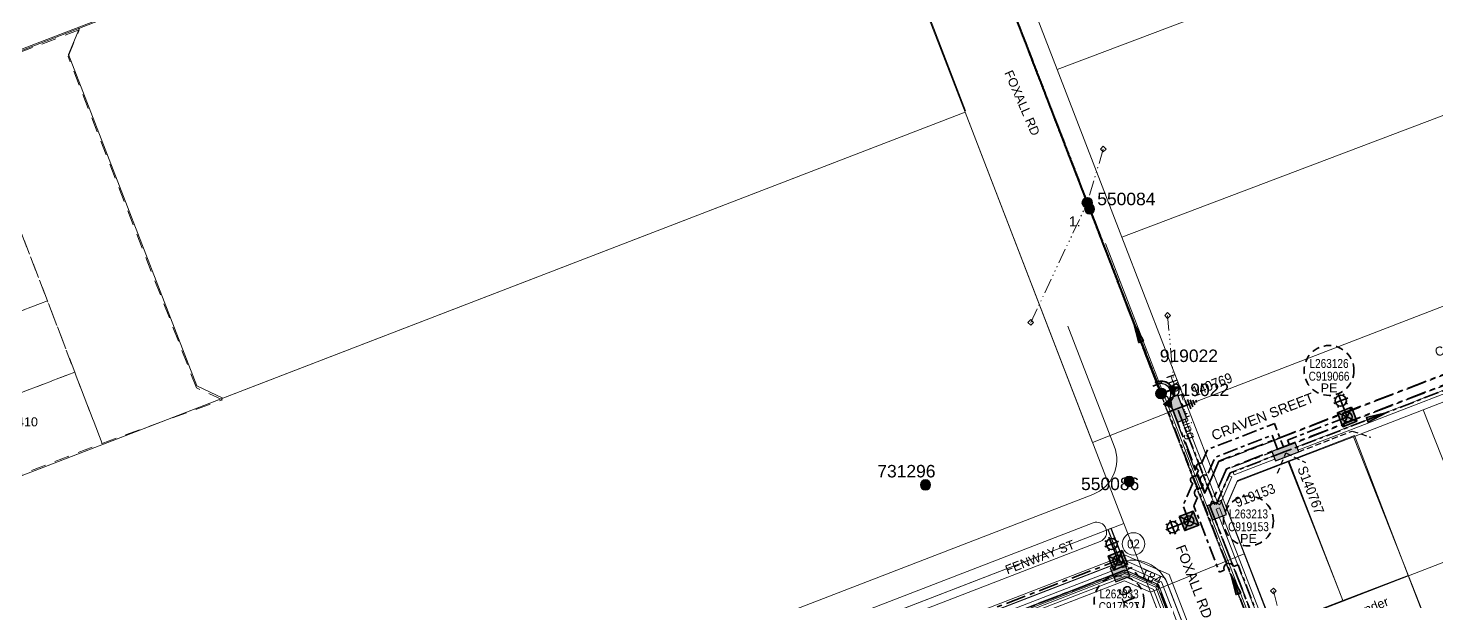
# Model space of a CAD drawing. Header units: metres. Extents: x 0 to 311505, y 0 to 6270811.
# Drawn here: x 310723.3 to 311005.5, y 6270400 to 6270514.9 of the extents above; entities that cross this region are included whole.
import ezdxf
from ezdxf import colors
from ezdxf.entities.mleader import LeaderData, LeaderLine
from ezdxf.enums import TextEntityAlignment as Align
from ezdxf.math import Vec2, Vec3

# ---------------------------------------------------------------- set-up
doc = ezdxf.new("R2010")
doc.units = ezdxf.units.M
for name, pattern in [('Cable Exist OH', [1, 1, 0]), ('Cable Exist UG', [7, 4, -1, 1, -1]), ('Dash', [5, 3, -2]), ('IE Trench LV', [6, 4, -2]), ('PHANTOMX2', [6.6, 3, -0.75, 0.2, -0.75, 0.2, -0.75, 0.2, -0.75])]:
    doc.linetypes.add(name, pattern=pattern)
doc.layers.get('0').update_dxf_attribs({"color": 6})
for name, color, linetype, lineweight in [('_User Miscellaneous1', 30, 'Continuous', 13), ('_User_HV_Exist', 1, 'Continuous', 35), ('_User_LV_Exist', 5, 'Continuous', 35), ('Cadastre Developer_SP_EXT', 98, 'Continuous', 15), ('Cadastre Developer_SP_NEW', 92, 'Continuous', 15), ('Cadastre Land Parcels_SP_EXT', 118, 'Continuous', 15), ('Cadastre Roads_SP_EXT', 218, 'Continuous', 15), ('Cadastre Water_SP_EXT', 158, 'Continuous', 15), ('Mains_HV_EXT', 13, 'Continuous', 25), ('Mains_LV_EXT', 163, 'Continuous', 25), ('Mains_LV_SL_EXT', 135, 'Continuous', 25), ('Mains_SL_EXT', 131, 'Continuous', 25), ('Services_SP_EXT', 42, 'PHANTOMX2', 20)]:
    doc.layers.add(name, color=color, linetype=linetype, lineweight=lineweight)
doc.layers.add('_User Miscellaneous10', color=252, linetype='Continuous', lineweight=13, plot=False, transparency=0.9)
doc.layers.add('Cadastre Roads_SP_NEW', color=214, linetype='Continuous', lineweight=15, transparency=0.65)
for name, color, linetype in [('Equip_SP_SL_EXT', 7, 'Continuous'), ('Notes', 7, 'Continuous'), ('OH_Details_SP_MISC', 7, 'Continuous'), ('Services_SP_NEW_UG', 2, 'IE Trench LV'), ('SupportsOH_SP_TR_HV_LV_SL_EXT', 7, 'Continuous'), ('SupportsOH_SP_TR_HV_LV_SL_MOD', 3, 'Continuous'), ('SupportsUG_SP_LV_EXT', 7, 'Continuous'), ('SupportsUG_SP_LV_SL_EXT', 7, 'Continuous'), ('SupportsUG_SP_LV_SL_NEW', 2, 'Continuous'), ('UG_Details_SP_MISC', 7, 'Continuous')]:
    doc.layers.add(name, color=color, linetype=linetype)
doc.styles.add('COLUMN_LABEL', font='arial.ttf', dxfattribs={"height": 2})
doc.styles.add('POLE_LABEL', font='arial.ttf', dxfattribs={"height": 2})
doc.styles.get("Standard").update_dxf_attribs({"font": 'arial.ttf'})
doc.linetypes.add('Cable E UG', pattern='A,5,-0.1,["E",Standard,S=1.5,R=0,X=0,Y=-0.75],-1.45', length=6.55)
doc.linetypes.add('Cable x', pattern='A,4.5,-0.01,["X",Standard,S=1.25,R=0,X=0,Y=-0.65],-1.2', length=5.71)

# ---------------------------------------------------------------- blocks, each defined once
blk = doc.blocks.new('COLUMN_EXT')
blk.add_hatch(color=256).paths.add_polyline_path([(1.5, -1.5), (1.5, 1.5), (-1.5, 1.5), (-1.5, -1.5)])
blk.add_lwpolyline([(1.5, 1.5), (-1.5, 1.5), (-1.5, -1.5), (1.5, -1.5)], close=True)
at = {"flags": 9}
for tag, style, p in [('STRUCTURE_PLANT_NUMBER', 'POLE_LABEL', (-1.81, -0.03)), ('STREET_CODE', 'COLUMN_LABEL', (-1.81, 0.2))]:
    blk.add_attdef(tag, text='', height=0.2, rotation=180, dxfattribs=dict(at, style=style)).set_placement(p, align=Align.MIDDLE_LEFT)
for tag, p in [('COLUMN_TYPE', (-1.81, 0.4)), ('STREETNAME', (-1.81, 1.6)), ('OWNED_BY', (-1.81, 0.6)), ('LOCATION', (-1.81, 1.4)), ('SUBURB', (-1.81, 1.8)), ('LEGEND', (-1.81, 1.2)), ('USAGE', (-1.81, 1)), ('NOTES', (-1.81, 2)), ('STATE', (-1.81, 0.8))]:
    blk.add_attdef(tag, text='', height=0.2, rotation=180, dxfattribs=at).set_placement(p, align=Align.MIDDLE_LEFT)
at = {"flags": 1}
blk.add_attdef('Z', (-1.81, 2.35), '', height=0.2, rotation=180, dxfattribs=at)
at = {"style": 'COLUMN_LABEL', "width": 0.9, "flags": 8}
blk.add_attdef('ASSET_NUM', text='', height=2, rotation=270, dxfattribs=at).set_placement((2, -4), align=Align.MIDDLE_LEFT)
blk = doc.blocks.new('CCP_EXT')
at = {"transparency": 33554687}
blk.add_wipeout([(0, 0.57), (0.57, 0), (0, -0.57), (-0.57, 0)], dxfattribs=at)
blk.add_lwpolyline([(-0.57, 0), (0, 0.57), (0.57, 0), (0, -0.57), (-0.57, 0)])
at = {"flags": 1}
blk.add_attdef('Z', (0, 0), '', height=0.2, dxfattribs=at)
at = {"flags": 9}
for tag, p in [('CCP_TYPE', (0, 0)), ('CONSTRUCTED_VOLTAGE', (0, -0.2)), ('OPERATING_VOLTAGE', (0, -0.6)), ('ORIENTATION', (0, -0.8)), ('OWNED_BY', (0, -1)), ('STATE', (0, -1.8)), ('NO_PHASES', (0, -0.4)), ('USAGE', (0, -1.2)), ('LEGEND', (0, -1.4)), ('LIFE_SUPPORT', (0, -1.6)), ('NOTES', (0, -2))]:
    blk.add_attdef(tag, text='', height=0.2, dxfattribs=at).set_placement(p, align=Align.MIDDLE_LEFT)
blk = doc.blocks.new('POLE_EXT')
blk.add_hatch(color=256).paths.add_polyline_path([(-1, 0, 1), (1, 0, 1)])
blk.add_lwpolyline([(-1, 0, 1), (1, 0, 1)], format="xyb", close=True)
at = {"flags": 8}
blk.add_attdef('pNumber', text='', height=2, dxfattribs=at).set_placement((2.5, 2.5), align=Align.MIDDLE_CENTER)
at = {"style": 'POLE_LABEL', "flags": 9}
for tag, p in [('STRUCTURE_PLANT_NUMBER', (1.35, 0.03)), ('STREET_CODE', (1.35, -0.2))]:
    blk.add_attdef(tag, text='', height=0.2, dxfattribs=at).set_placement(p, align=Align.MIDDLE_LEFT)
at = {"flags": 9}
for tag, p in [('OWNED_BY', (1.35, -0.4)), ('SPECIAL_USE', (1.35, -0.8)), ('STATE', (1.35, -1)), ('cLV', (1.35, -1.4)), ('hDepth', (1.35, -1.6)), ('hDia', (1.35, -1.8)), ('cHV', (1.35, -2)), ('PARENT', (1.35, -0.6)), ('USAGE', (1.35, -1.2)), ('LBRACKET', (1.35, -2.2)), ('LExisting', (1.35, -2.4)), ('LANTNUMBER', (1.35, -2.6)), ('LOther', (1.35, -2.8)), ('cLinedev', (1.35, -3.4)), ('pExisting', (1.35, -3.8)), ('pFooting', (1.35, -4.4)), ('pNew', (1.35, -4.6)), ('pRelocate', (1.35, -5)), ('pRemove', (1.35, -5.2)), ('pReplace', (1.35, -5.4)), ('pStay', (1.35, -5.6)), ('LRemove', (1.35, -3)), ('LEGEND', (1.35, -3.2)), ('LOCATION', (1.35, -3.6)), ('PFNUMBER', (1.35, -4)), ('NEWPFNUMBER', (1.35, -4.2)), ('pType', (1.35, -5.8)), ('cspan', (1.35, -6)), ('STREETNAME', (1.35, -6.2)), ('SUBURB', (1.35, -6.4)), ('OPERATED_BY', (1.36, -7.01)), ('NOTES', (1.35, -6.6)), ('MAINTAINED_BY', (1.36, -6.81))]:
    blk.add_attdef(tag, text='', height=0.2, dxfattribs=at).set_placement(p, align=Align.MIDDLE_LEFT)
at = {"flags": 1}
blk.add_attdef('Z', (1.35, -7.33), '', height=0.2, dxfattribs=at)
blk = doc.blocks.new('*U352')
at = {"layer": 'Equip_SP_SL_EXT'}
h = blk.add_hatch(color=256, dxfattribs=at)
h.dxf.hatch_style = 1
h.paths.add_polyline_path([(-1.5, 1.5), (-1.5, -1.5), (1.5, -1.5), (1.5, 1.5)])
blk.add_lwpolyline([(-1.5, 1.5), (-1.5, -1.5), (1.5, -1.5), (1.5, 1.5)], close=True)
at = {"width": 0.9, "flags": 8}
blk.add_attdef('ASSET_NUM', text='', height=2, dxfattribs=at).set_placement((4, 2), align=Align.MIDDLE_LEFT)
at = {"flags": 1}
blk.add_attdef('Z', (-2.35, -1.81), '', height=0.2, rotation=270, dxfattribs=at)
at = {"flags": 9}
for tag, p in [('NOTES', (-2, -1.81)), ('SUBURB', (-1.8, -1.81)), ('STREETNAME', (-1.6, -1.81)), ('LOCATION', (-1.4, -1.81)), ('LEGEND', (-1.2, -1.81)), ('USAGE', (-1, -1.81)), ('STATE', (-0.8, -1.81)), ('OWNED_BY', (-0.6, -1.81)), ('COLUMN_TYPE', (-0.4, -1.81)), ('STREET_CODE', (-0.2, -1.81)), ('STRUCTURE_PLANT_NUMBER', (0.03, -1.81))]:
    blk.add_attdef(tag, text='', height=0.2, rotation=270, dxfattribs=at).set_placement(p, align=Align.MIDDLE_LEFT)
blk = doc.blocks.new('*U379')
at = {"width": 0.9}
blk.add_attdef('ASSET_NUM', text='', height=2, dxfattribs=at).set_placement((4, 2), align=Align.MIDDLE_LEFT)
for tag, p, flags in [('SUBURB', (-2, 0), 1), ('STREETNAME', (-1.8, 0), 9), ('PARENT', (-1.6, 0), 9), ('NOTES', (-1.4, 0), 9), ('LOCATION', (-1.2, 0), 9), ('LEGEND', (-1, 0), 9), ('USAGE', (-0.8, 0), 9), ('SUPPORT_TYPE', (-0.6, 0), 9), ('STATE', (-0.4, 0), 9), ('OWNED_BY', (-0.2, 0), 9)]:
    blk.add_attdef(tag, p, '', height=0.2, rotation=270, dxfattribs=dict(flags=flags))
at = {"transparency": 33554687}
blk.add_wipeout([(1, 2.5), (1, -2.5), (-1, -2.5), (-1, 2.5)], dxfattribs=at)
at = {"layer": 'SupportsUG_SP_LV_EXT'}
h = blk.add_hatch(color=256, dxfattribs=at)
h.dxf.hatch_style = 1
h.paths.add_polyline_path([(-1, 2.5), (-1, -1.25), (-1, 1.25), (-1, -2.5), (1, -2.5), (1, 2.5)])
blk.add_lwpolyline([(-1, 2.5), (-1, -1.25), (-1, 1.25), (-1, -2.5), (1, -2.5), (1, 2.5)], close=True)
blk = doc.blocks.new('*U353')
at = {"layer": '_User_LV_Exist'}
for p, q in [((2.5, 1), (2.5, -1)), ((3, 0.75), (3, -0.75)), ((3.5, 0.5), (3.5, -0.5)), ((4, 0.25), (4, -0.25))]:
    blk.add_line(p, q, dxfattribs=at)
at = {"width": 0.9}
blk.add_attdef('ASSET_NUM', text='', height=2, dxfattribs=at).set_placement((4, 2), align=Align.MIDDLE_LEFT)
for tag, p, flags in [('SUBURB', (-2, 0), 1), ('STREETNAME', (-1.8, 0), 9), ('PARENT', (-1.6, 0), 9), ('NOTES', (-1.4, 0), 9), ('LOCATION', (-1.2, 0), 9), ('LEGEND', (-1, 0), 9), ('USAGE', (-0.8, 0), 9), ('SUPPORT_TYPE', (-0.6, 0), 9), ('STATE', (-0.4, 0), 9), ('OWNED_BY', (-0.2, 0), 9)]:
    blk.add_attdef(tag, p, '', height=0.2, rotation=270, dxfattribs=dict(flags=flags))
at = {"transparency": 33554687}
blk.add_wipeout([(1, 2.5), (1, -2.5), (-1, -2.5), (-1, 2.5)], dxfattribs=at)
at = {"layer": 'SupportsUG_SP_LV_EXT'}
h = blk.add_hatch(color=256, dxfattribs=at)
h.dxf.hatch_style = 1
h.paths.add_polyline_path([(-1, 2.5), (-1, -1.25), (-1, 1.25), (-1, -2.5), (1, -2.5), (1, 2.5)])
blk.add_lwpolyline([(-1, 2.5), (-1, -1.25), (-1, 1.25), (-1, -2.5), (1, -2.5), (1, 2.5)], close=True)
at = {"layer": '_User_LV_Exist'}
blk.add_line((1, 0), (2.5, 0), dxfattribs=at)
blk = doc.blocks.new('*U373')
at = {"layer": 'Services_SP_NEW_UG', "ltscale": 0.3, "flags": 128}
for points in [[(-14, -1), (-17, 1.5)], [(-2.5, -1), (-14, -1)]]:
    blk.add_lwpolyline(points, dxfattribs=at)
blk = doc.blocks.new('*U377')
at = {"layer": 'Services_SP_NEW_UG', "ltscale": 0.3}
for points in [[(-1.7, 0), (1.5, 3)], [(1.5, -3), (-1.7, 0)]]:
    blk.add_lwpolyline(points, dxfattribs=at)
blk = doc.blocks.new('ARROW')
h = blk.add_hatch(color=256)
h.dxf.hatch_style = 1
h.paths.add_polyline_path([(-4, 0), (0, -0.5), (0, 0.5)])
blk.add_line((-0.5, 0), (-4, 0))
at = {"flags": 128}
blk.add_lwpolyline([(-4, 0), (0, -0.5), (0, 0.5)], close=True, dxfattribs=at)
blk.add_circle((0, 0), 0.0001)
blk = doc.blocks.new('*U389')
h = blk.add_hatch(color=256)
h.dxf.hatch_style = 1
edge = h.paths.add_edge_path()
edge.add_arc((2.5, -0.03), 0.2, -0.6471, 359.3529)
h = blk.add_hatch(color=256)
h.dxf.hatch_style = 1
h.paths.add_polyline_path([(-0.04, -3.5), (0.84, -2.01), (-0.89, -1.99)])
for p, q in [((1.99, -1.02), (2.01, 0.98)), ((2, -0.02), (2.5, -0.03))]:
    blk.add_line(p, q)
at = {"flags": 128}
blk.add_lwpolyline([(-0.04, -3.5), (0.84, -2.01), (-0.89, -1.99)], close=True, dxfattribs=at)
blk.add_circle((2.5, -0.03), 0.2)
blk = doc.blocks.new('*U391')
at = {"linetype": 'Continuous'}
h = blk.add_hatch(color=256, dxfattribs=at)
h.dxf.hatch_style = 1
h.paths.add_polyline_path([(-9.5, 1.5), (-9.5, -1.5), (-6.5, -1.5), (-6.5, 1.5)])
h = blk.add_hatch(color=256)
h.dxf.hatch_style = 1
h.paths.add_polyline_path([(-9.5, 1.5), (-6.5, -1.5), (-9.5, -1.5)])
for p, q in [((-12.56, 1.06), (-12.3, 0.8)), ((-11.5, 1.12), (-11.5, 1.5)), ((-10.44, 1.06), (-10.7, 0.8)), ((-9.5, 1.5), (-6.5, -1.5)), ((-9.5, -1.5), (-6.5, 1.5)), ((-12.63, 0), (-13, 0)), ((-12.56, -1.06), (-12.3, -0.8)), ((-11.5, -1.5), (-11.5, -1.13)), ((-10.44, -1.06), (-10.7, -0.8)), ((-8, 0), (-10.38, 0))]:
    blk.add_line(p, q)
blk.add_line((-12.63, 0), (-10.38, 0), dxfattribs=at)
at = {"linetype": 'Continuous', "flags": 128}
blk.add_lwpolyline([(-11.5, 1.41), (-11.5, -1.41)], dxfattribs=at)
blk.add_lwpolyline([(-9.5, 1.5), (-9.5, -1.5), (-6.5, -1.5), (-6.5, 1.5)], close=True)
at = {"flags": 128}
blk.add_lwpolyline([(-9.5, 1.5), (-6.5, -1.5), (-9.5, -1.5), (-9.5, 1.5)], dxfattribs=at)
for centre, radius in [((-11.5, 0), 1.12), ((-8, 0), 1)]:
    blk.add_circle(centre, radius)
blk = doc.blocks.new('*U398')
at = {"linetype": 'Continuous'}
h = blk.add_hatch(color=256, dxfattribs=at)
h.dxf.hatch_style = 1
h.paths.add_polyline_path([(-5.5, 1.5), (-5.5, -1.5), (-2.5, -1.5), (-2.5, 1.5)])
h = blk.add_hatch(color=256)
h.dxf.hatch_style = 1
h.paths.add_polyline_path([(-5.5, 1.5), (-2.5, -1.5), (-5.5, -1.5)])
for p, q in [((-8.62, 0), (-9, 0)), ((-8.56, 1.06), (-8.3, 0.8)), ((-7.5, 1.13), (-7.5, 1.5)), ((-6.44, 1.06), (-6.7, 0.8)), ((-4, 0), (-6.38, 0)), ((-5.5, 1.5), (-2.5, -1.5)), ((-5.5, -1.5), (-2.5, 1.5)), ((-8.56, -1.06), (-8.3, -0.8)), ((-7.5, -1.5), (-7.5, -1.12)), ((-6.44, -1.06), (-6.7, -0.8))]:
    blk.add_line(p, q)
blk.add_line((-8.62, 0), (-6.38, 0), dxfattribs=at)
at = {"linetype": 'Continuous', "flags": 128}
blk.add_lwpolyline([(-7.5, 1.41), (-7.5, -1.41)], dxfattribs=at)
blk.add_lwpolyline([(-5.5, 1.5), (-5.5, -1.5), (-2.5, -1.5), (-2.5, 1.5)], close=True)
at = {"flags": 128}
blk.add_lwpolyline([(-5.5, 1.5), (-2.5, -1.5), (-5.5, -1.5), (-5.5, 1.5)], dxfattribs=at)
for centre, radius in [((-7.5, 0), 1.12), ((-4, 0), 1)]:
    blk.add_circle(centre, radius)
blk = doc.blocks.new('*U400')
h = blk.add_hatch(color=256)
h.dxf.hatch_style = 1
h.paths.add_polyline_path([(-0.01, 4), (-0.5, 0), (0.5, 0)])
blk.add_line((0, 0.5), (-0.01, 4))
at = {"flags": 128}
blk.add_lwpolyline([(-0.01, 4), (-0.5, 0), (0.5, 0)], close=True, dxfattribs=at)
blk.add_circle((0, 0), 0.0001)
blk = doc.blocks.new('*U285')
at = {"linetype": 'Dash', "ltscale": 0.5}
blk.add_circle((0, 0), 5, dxfattribs=at)
at = {"insert": (0, -2.6), "char_height": 1.8, "attachment_point": 2}
blk.add_mtext('PE', dxfattribs=at)
at = {"width": 0.8}
blk.add_attdef('SNUMBER', text='', height=1.8, dxfattribs=at).set_placement((0, 0.5), align=Align.CENTER)
at = {"flags": 1}
blk.add_attdef('Z', (0, 0), '', height=0.2, dxfattribs=at)
at = {"width": 0.8}
blk.add_attdef('CNUMBER', text='', height=1.8, dxfattribs=at).set_placement((0, -0.25), align=Align.TOP_CENTER)
blk = doc.blocks.new('*U427')
h = blk.add_hatch(color=256)
h.dxf.hatch_style = 1
h.paths.add_polyline_path([(-3.38, -0.93), (-1.7, -1.36), (-2.16, 0.31)])
h = blk.add_hatch(color=256)
h.dxf.hatch_style = 1
edge = h.paths.add_edge_path()
edge.add_arc((2.5, -0.07), 0.2, -1.6215, 358.3785)
for p, q in [((1.97, -1.06), (2.03, 0.94)), ((2, -0.06), (2.5, -0.07))]:
    blk.add_line(p, q)
at = {"flags": 128}
blk.add_lwpolyline([(-3.38, -0.93), (-1.7, -1.36), (-2.16, 0.31)], close=True, dxfattribs=at)
blk.add_circle((2.5, -0.07), 0.2)
blk = doc.blocks.new('*U430')
blk.add_circle((0, 0), 2.25)
at = {"width": 0.9}
blk.add_attdef('CODE', text='', height=1.8, dxfattribs=at).set_placement((0, 0), align=Align.MIDDLE_CENTER)
at = {"flags": 1}
blk.add_attdef('Z', (0, 0), '', height=0.2, dxfattribs=at)

msp = doc.modelspace()

# ---------------------------------------------------------------- linework, layer by layer
at = {"layer": '_User Miscellaneous1'}
for p, q in [((310964.65, 6270426.08), (311055.35, 6270461.08)), ((310964.9, 6270425.4), (311055.61, 6270460.41)), ((310954.33, 6270438.42), (310954, 6270438.29)), ((310961.6, 6270419.7), (310954.33, 6270438.42)), ((310953.66, 6270438.16), (310954, 6270438.29)), ((310960.93, 6270419.44), (310953.66, 6270438.16)), ((310961.32, 6270419.7), (310963.78, 6270425.26)), ((310961.98, 6270419.41), (310964.44, 6270424.97)), ((310963.78, 6270425.26), (310964.11, 6270425.12)), ((310964.44, 6270424.97), (310964.11, 6270425.12)), ((310964.65, 6270426.08), (310964.78, 6270425.74)), ((310964.9, 6270425.4), (310964.78, 6270425.74)), ((310960.93, 6270419.44), (310961.27, 6270419.57)), ((310961.6, 6270419.7), (310961.27, 6270419.57)), ((310961.29, 6270418.5), (310961.63, 6270418.63)), ((310961.32, 6270419.7), (310961.65, 6270419.56)), ((310961.96, 6270418.76), (310961.63, 6270418.63)), ((310961.98, 6270419.41), (310961.65, 6270419.56)), ((310939.59, 6270414.43), (310939.92, 6270414.56)), ((310939.59, 6270414.43), (310942.55, 6270406.75)), ((310939.64, 6270414.46), (310939.92, 6270414.56)), ((310939.64, 6270414.46), (310942.61, 6270406.77)), ((310940.26, 6270414.69), (310939.92, 6270414.56)), ((310940.2, 6270414.67), (310939.92, 6270414.56)), ((310940.2, 6270414.67), (310943.17, 6270406.99)), ((310940.26, 6270414.69), (310943.23, 6270407.01)), ((310879.06, 6270381.68), (310943, 6270406.38)), ((310879.32, 6270381.01), (310942.99, 6270405.6)), ((310942.55, 6270406.75), (310942.89, 6270406.88)), ((310942.61, 6270406.77), (310942.89, 6270406.88)), ((310943.23, 6270407.01), (310942.89, 6270406.88)), ((310943.17, 6270406.99), (310942.89, 6270406.88)), ((310943, 6270406.38), (310942.99, 6270405.99)), ((310942.99, 6270405.6), (310942.99, 6270405.99)), ((310942.99, 6270405.6), (310949.18, 6270402.87)), ((310943, 6270406.38), (310949.74, 6270403.41)), ((310949.18, 6270402.87), (310949.46, 6270403.14)), ((310949.18, 6270402.87), (310968.72, 6270352.24)), ((310949.74, 6270403.41), (310949.46, 6270403.14)), ((310949.74, 6270403.41), (310969.5, 6270352.22))]:
    msp.add_line(p, q, dxfattribs=at)
at = {"layer": '_User Miscellaneous10', "flags": 128}
for points in [[(310730.51, 6270278.07), (310716.74, 6270313.72), (310719.96, 6270321), (310770.57, 6270340.55), (310777.84, 6270337.32), (310790.77, 6270303.87), (310806.67, 6270307.15), (310792.78, 6270343.09), (310796, 6270350.37), (310943.02, 6270407.16), (310950.31, 6270403.95), (310970.28, 6270352.2), (310967.07, 6270344.93), (310944.18, 6270336.08), (310842.94, 6270296.97), (310820.04, 6270288.14), (310812.77, 6270291.36), (310808.58, 6270302.2), (310808.09, 6270303.47)], [(310731.24, 6270278.35), (310717.59, 6270313.7), (310720.54, 6270320.38), (310770.55, 6270339.7), (310777.23, 6270336.74), (310790.28, 6270302.97), (310807.73, 6270306.57), (310793.63, 6270343.07), (310796.58, 6270349.76), (310943, 6270406.32), (310949.7, 6270403.36), (310969.44, 6270352.22), (310966.48, 6270345.54), (310943.9, 6270336.81), (310842.66, 6270297.7), (310820.06, 6270288.98), (310813.38, 6270291.94), (310809.31, 6270302.48), (310809.19, 6270302.79)], [(310732.38, 6270278.79), (310718.9, 6270313.67), (310721.45, 6270319.43), (310770.52, 6270338.38), (310776.28, 6270335.83), (310789.51, 6270301.57), (310809.39, 6270305.67), (310794.95, 6270343.04), (310797.49, 6270348.8), (310942.97, 6270405), (310948.74, 6270402.45), (310968.12, 6270352.25), (310965.57, 6270346.49), (310943.46, 6270337.95), (310842.22, 6270298.83), (310820.1, 6270290.3), (310814.34, 6270292.85), (310810.45, 6270302.92), (310809.96, 6270304.19)], [(310733.11, 6270279.07), (310719.75, 6270313.65), (310722.04, 6270318.82), (310770.5, 6270337.54), (310775.66, 6270335.25), (310789.02, 6270300.67), (310810.45, 6270305.09), (310795.79, 6270343.02), (310798.08, 6270348.19), (310942.95, 6270404.15), (310948.13, 6270401.87), (310967.27, 6270352.27), (310964.99, 6270347.11), (310943.18, 6270338.68), (310841.94, 6270299.56), (310820.12, 6270291.15), (310814.95, 6270293.44), (310811.18, 6270303.2), (310810.68, 6270304.49)]]:
    msp.add_lwpolyline(points, dxfattribs=at)
at = {"layer": '_User Miscellaneous10', "color": 4, "flags": 128}
msp.add_lwpolyline([(310731.52, 6270278.46), (310717.91, 6270313.69), (310720.77, 6270320.15), (310770.54, 6270339.38), (310776.99, 6270336.52), (310790.09, 6270302.63), (310808.14, 6270306.35), (310793.95, 6270343.07), (310796.81, 6270349.52), (310942.99, 6270405.99), (310949.46, 6270403.14), (310969.11, 6270352.23), (310966.26, 6270345.78), (310943.79, 6270337.09), (310842.55, 6270297.98), (310820.07, 6270289.31), (310813.62, 6270292.17), (310809.59, 6270302.59), (310809.38, 6270303.14)], dxfattribs=at)
at = {"layer": '_User_LV_Exist', "linetype": 'Cable Exist OH', "transparency": 33554674}
for points in [[(310935.46, 6270479.9), (310915.73, 6270530.93)], [(310949.36, 6270444.01), (310935.46, 6270479.9)]]:
    msp.add_lwpolyline(points, dxfattribs=at)
at = {"layer": '_User_LV_Exist', "color": 4, "linetype": 'Cable Exist UG', "ltscale": 0.75, "flags": 128}
for points in [[(310957.21, 6270425.09), (310957.75, 6270426.32)], [(310957.21, 6270425.09), (310957.75, 6270426.32)], [(310955.83, 6270416.16), (310954.63, 6270419.26), (310956.6, 6270423.72)]]:
    msp.add_lwpolyline(points, dxfattribs=at)
at = {"layer": '_User_LV_Exist', "color": 3, "linetype": 'Cable Exist UG', "ltscale": 0.75, "flags": 128}
for points in [[(310958.67, 6270423.46), (310958.32, 6270422.66)], [(310957.51, 6270420.83), (310956.79, 6270419.21), (310961.93, 6270405.93), (310962.86, 6270406.29)]]:
    msp.add_lwpolyline(points, dxfattribs=at)
at = {"layer": '_User_LV_Exist', "color": 4, "linetype": 'Cable Exist UG', "flags": 128}
msp.add_lwpolyline([(310906.23, 6270394.61), (310941.61, 6270408.27)], dxfattribs=at)
at = {"layer": '_User_LV_Exist', "linetype": 'Cable Exist UG', "flags": 128}
msp.add_lwpolyline([(310893.2, 6270387.07), (310895.55, 6270387.92), (310895.55, 6270387.92), (310895.55, 6270387.92), (310944.33, 6270406.82), (310944.33, 6270406.82), (310945.59, 6270405.18), (310945.59, 6270405.18), (310949.63, 6270403.39), (310954.36, 6270391.22), (310959.51, 6270377.82)], dxfattribs=at)
at = {"layer": '_User_LV_Exist', "color": 4, "linetype": 'Continuous', "ltscale": 0.75}
for centre in [(310958.06, 6270427), (310956.9, 6270424.4)]:
    msp.add_arc(centre, 0.75, 66.1125, 246.1125, dxfattribs=at)
at = {"layer": '_User_LV_Exist', "color": 3, "linetype": 'Cable x', "ltscale": 0.75}
for centre, start, end in [((310959.08, 6270424.37), 66.1125, 246.1125), ((310957.92, 6270421.75), 66.1125, 246.1125), ((310963.8, 6270406.65), 21.1375, 201.1375)]:
    msp.add_arc(centre, 1, start, end, dxfattribs=at)
at = {"layer": 'Cadastre Developer_SP_EXT', "linetype": 'Dash'}
for points in [[(310733.59, 6270514.5), (310705.92, 6270504.08), (310711.31, 6270501.75), (310738.14, 6270431.69), (310762.25, 6270440.42), (310757.04, 6270442.83), (310731.34, 6270509.21), (310733.59, 6270514.5)], [(310721.23, 6270475.85), (310693.09, 6270464.93), (310699.11, 6270449.5), (310727.21, 6270460.24), (310721.23, 6270475.85)], [(310727.21, 6270460.24), (310699.11, 6270449.5), (310704.78, 6270435.21), (310732.69, 6270445.99), (310727.21, 6270460.24)], [(310732.69, 6270445.99), (310704.78, 6270435.21), (310710, 6270420.91), (310738.14, 6270431.69), (310732.69, 6270445.99)]]:
    msp.add_lwpolyline(points, close=True, dxfattribs=at)
at = {"layer": 'Cadastre Developer_SP_NEW', "color": 2, "flags": 128}
msp.add_lwpolyline([(310975.84, 6270428.19), (310988.95, 6270433.25), (310999.76, 6270405.26), (310986.65, 6270400.2)], close=True, dxfattribs=at)
at = {"layer": 'Cadastre Land Parcels_SP_EXT', "linetype": 'Continuous'}
for points in [[(311435, 6270810.01), (311434.95, 6270810.53), (311433.59, 6270810), (310892.79, 6270601.34), (310929.43, 6270506.55), (311494.07, 6270719.93), (311493.63, 6270721.04), (311488.55, 6270726.88), (311485.42, 6270729.14), (311485.06, 6270729.39), (311474.96, 6270738.53), (311454.15, 6270768.42), (311436, 6270798.9), (311435, 6270810.01)], [(310942.4, 6270473), (311493.93, 6270682.06), (311497.82, 6270711.38), (311497.73, 6270712.49), (311494.07, 6270719.93), (310929.43, 6270506.55), (310942.4, 6270473)], [(311335.02, 6270585.93), (311491.18, 6270646.21), (311491.81, 6270646.45), (311505.33, 6270651.34), (311502.66, 6270657.27), (311493.93, 6270682.06), (310942.4, 6270473), (310955.4, 6270439.37), (311050.02, 6270475.9), (311073.04, 6270484.79), (311235.7, 6270547.59), (311259.11, 6270556.62), (311317.4, 6270579.12), (311335.02, 6270585.93)], [(310910.99, 6270498.06), (310882.31, 6270572.28), (310733.66, 6270514.86), (310731.41, 6270509.57), (310757.11, 6270443.19), (310762.32, 6270440.78), (310910.99, 6270498.06)], [(310762.32, 6270440.78), (310757.11, 6270443.19), (310731.41, 6270509.57), (310733.66, 6270514.86), (310643.38, 6270479.99), (310671.98, 6270405.97), (310762.32, 6270440.78)], [(310703.87, 6270323.38), (310942.8, 6270415.67), (310910.99, 6270498.06), (310671.98, 6270405.97), (310703.87, 6270323.38)], [(311027.7, 6270415.93), (311016.68, 6270443.82), (311002.72, 6270438.42), (311013.74, 6270410.54), (311027.7, 6270415.93)], [(311013.74, 6270410.54), (311002.72, 6270438.42), (310988.76, 6270433.03), (310999.78, 6270405.15), (311013.74, 6270410.54)], [(310999.78, 6270405.15), (310988.76, 6270433.03), (310975.69, 6270427.98), (310986.71, 6270400.1), (310999.78, 6270405.15)], [(310986.71, 6270400.1), (310975.69, 6270427.98), (310965.45, 6270424.03), (310963.29, 6270418.93), (310972.65, 6270394.66), (310986.71, 6270400.1)], [(311047.17, 6270407.38), (311041.66, 6270421.32), (311027.7, 6270415.93), (311013.74, 6270410.54), (310999.78, 6270405.15), (311005.29, 6270391.21), (311010.8, 6270377.26), (310987.49, 6270368.27), (310983.46, 6270366.66), (310984.38, 6270364.28), (311081.81, 6270401.88), (311080.85, 6270404.3), (311077.13, 6270402.87), (311052.68, 6270393.43), (311047.17, 6270407.38)], [(311047.17, 6270407.38), (311041.66, 6270421.32), (311027.7, 6270415.93), (311013.74, 6270410.54), (310999.78, 6270405.15), (311005.29, 6270391.21), (311010.8, 6270377.26), (310987.49, 6270368.27), (310983.46, 6270366.66), (310984.38, 6270364.28), (311081.81, 6270401.88), (311080.85, 6270404.3), (311077.13, 6270402.87), (311052.68, 6270393.43), (311047.17, 6270407.38)], [(311005.29, 6270391.21), (310999.78, 6270405.15), (310986.71, 6270400.1), (310972.65, 6270394.66), (310978.05, 6270380.66), (311005.29, 6270391.21)], [(310952.63, 6270390.21), (310948.13, 6270401.87), (310942.95, 6270404.15), (310921.14, 6270395.73), (310927.08, 6270380.34), (310952.63, 6270390.21)]]:
    msp.add_lwpolyline(points, close=True, dxfattribs=at)
at = {"layer": 'Cadastre Roads_SP_EXT', "linetype": 'Continuous'}
for points in [[(310965.45, 6270424.03), (310975.69, 6270427.98), (310988.76, 6270433.03), (311002.72, 6270438.42), (311016.68, 6270443.82), (311030.63, 6270449.21), (311044.59, 6270454.6), (311055.08, 6270458.65), (311050.02, 6270475.9), (310955.4, 6270439.37), (310961.85, 6270422.66), (310963.29, 6270418.93), (310965.45, 6270424.03)], [(310946.69, 6270405.6), (310942.8, 6270415.67), (310794.57, 6270358.42), (310798.08, 6270348.19), (310819.89, 6270356.62), (310831.54, 6270361.12), (310843.19, 6270365.62), (310854.84, 6270370.12), (310866.49, 6270374.62), (310880.2, 6270379.91), (310893.92, 6270385.21), (310907.63, 6270390.51), (310921.14, 6270395.73), (310942.95, 6270404.15), (310948.13, 6270401.87), (310946.69, 6270405.6)]]:
    msp.add_lwpolyline(points, close=True, dxfattribs=at)
at = {"layer": 'Cadastre Water_SP_EXT'}
for p, q in [((310643.2, 6270480.4), (310882.52, 6270572.3)), ((310882.52, 6270572.3), (310911.1, 6270498.32))]:
    msp.add_line(p, q, dxfattribs=at)
at = {"layer": 'Mains_HV_EXT', "linetype": 'Continuous'}
msp.add_lwpolyline([(310951.81, 6270440.47, 0.750357), (310949.51, 6270443.54)], format="xyb", dxfattribs=at)
at = {"layer": 'Mains_HV_EXT', "linetype": 'Cable E UG'}
msp.add_lwpolyline([(310950.21, 6270441.67), (310951.49, 6270442.25)], dxfattribs=at)
at = {"layer": 'Mains_LV_EXT', "linetype": 'Cable Exist OH'}
msp.add_lwpolyline([(310935.46, 6270479.9), (310915.73, 6270530.93)], dxfattribs=at)
at = {"layer": 'Mains_LV_SL_EXT', "color": 4, "linetype": 'Cable Exist UG'}
msp.add_lwpolyline([(310907.08, 6270392.47), (310942.01, 6270405.92)], dxfattribs=at)
at = {"layer": 'UG_Details_SP_MISC', "color": 7, "linetype": 'Cable Exist UG', "lineweight": 40, "flags": 128}
msp.add_lwpolyline([(310950.23, 6270441.66), (310952.37, 6270442.49), (310954, 6270438.29)], dxfattribs=at)

# ---------------------------------------------------------------- block references
at = {"layer": '_User Miscellaneous10', "color": 40}
msp.add_blockref('*U430', (310944.71, 6270411.55), dxfattribs=at).add_auto_attribs({'CODE': '02'})
at = {"layer": '_User_HV_Exist', "transparency": 33554674}
ref = msp.add_blockref('POLE_EXT', (310935.46, 6270479.9), dxfattribs=at)
ref.add_attrib('ASSET_NUM', '550084', dxfattribs={"layer": '0', "height": 2.5, "style": 'POLE_LABEL'}).set_placement((310937.46, 6270480.65), align=Align.MIDDLE_LEFT)
at = {"layer": '_User_LV_Exist', "transparency": 33554674}
ref = msp.add_blockref('POLE_EXT', (310935.46, 6270479.9), dxfattribs=at)
ref.add_attrib('ASSET_NUM', '550084', dxfattribs={"layer": '0', "height": 2.5, "style": 'POLE_LABEL'}).set_placement((310937.46, 6270480.65), align=Align.MIDDLE_LEFT)
at = {"layer": '_User_LV_Exist', "ltscale": 0.1, "rotation": 290.9554623417256}
for name, p in [('ARROW', (310946.24, 6270452.06)), ('*U400', (310991.55, 6270436.4))]:
    msp.add_blockref(name, p, dxfattribs=at)
at = {"layer": '_User_LV_Exist', "linetype": 'ByBlock', "lineweight": -2}
for p, values in [((310983.88, 6270446.3), {'SNUMBER': 'L263126', 'CNUMBER': 'C919066'}), ((310941.84, 6270400.15), {'SNUMBER': 'L262033', 'CNUMBER': 'C917627'})]:
    msp.add_blockref('*U285', p, dxfattribs=at).add_auto_attribs(values)
at = {"layer": '_User_LV_Exist'}
for name, p, rotation in [('*U398', (310988.95, 6270433.25), 291.2102261097629), ('*U398', (310988.95, 6270433.25), 291.2102261097629), ('*U391', (310963.29, 6270419.06), 21.21022610976294), ('*U391', (310963.29, 6270419.06), 21.21022610976294), ('*U398', (310943.05, 6270404.54), 291.1208724139378)]:
    msp.add_blockref(name, p, dxfattribs=dict(at, rotation=rotation))
at = {"layer": 'SupportsOH_SP_TR_HV_LV_SL_EXT'}
ref = msp.add_blockref('POLE_EXT', (310935.46, 6270479.9), dxfattribs=at)
ref.add_attrib('ASSET_NUM', '550084', dxfattribs={"layer": '0', "height": 2.5, "style": 'POLE_LABEL'}).set_placement((310937.46, 6270480.65), align=Align.MIDDLE_LEFT)
ref = msp.add_blockref('POLE_EXT', (310950.21, 6270441.67), dxfattribs=at)
ref.add_attrib('ASSET_NUM', '919022', dxfattribs={"layer": '0', "height": 2.5, "style": 'POLE_LABEL'}).set_placement((310952.21, 6270442.42), align=Align.MIDDLE_LEFT)
msp.add_blockref('POLE_EXT', (310950.26, 6270441.68, 72.52), dxfattribs=at)
ref = msp.add_blockref('POLE_EXT', (310903.06, 6270423.38), dxfattribs=at)
ref.add_attrib('ASSET_NUM', '731296', dxfattribs={"layer": '0', "height": 2.5, "style": 'POLE_LABEL'}).set_placement((310905.06, 6270424.13), align=Align.BOTTOM_RIGHT)
ref = msp.add_blockref('POLE_EXT', (310943.87, 6270424.09), dxfattribs=at)
ref.add_attrib('ASSET_NUM', '550086', dxfattribs={"layer": '0', "height": 2.5, "style": 'POLE_LABEL'}).set_placement((310945.87, 6270424.84), align=Align.TOP_RIGHT)
at = {"layer": 'SupportsOH_SP_TR_HV_LV_SL_MOD'}
ref = msp.add_blockref('POLE_EXT', (310935.93, 6270478.64, 68.9), dxfattribs=dict(at, rotation=180))
ref.add_attrib('pNumber', '1.', dxfattribs={"layer": '0', "height": 2}).set_placement((310932.93, 6270476.14, 68.9), align=Align.MIDDLE_CENTER)
at = {"layer": 'SupportsUG_SP_LV_SL_EXT'}
ref = msp.add_blockref('COLUMN_EXT', (310942.01, 6270405.92), dxfattribs=dict(at, rotation=201.5953107274075))
ref.add_attrib('ASSET_NUM', '917627', dxfattribs={"layer": '0', "height": 2.5, "rotation": 291.5953, "style": 'COLUMN_LABEL'}).set_placement((310942.67, 6270403.07), align=Align.MIDDLE_LEFT)
at = {"layer": 'SupportsUG_SP_LV_SL_NEW', "ltscale": 0.7}
ref = msp.add_blockref('*U352', (310961.42, 6270418.33), dxfattribs=dict(at, rotation=21.21022610976294))
ref.add_attrib('ASSET_NUM', '919153', dxfattribs={"layer": '0', "height": 2, "rotation": 21.2102, "width": 0.9}).set_placement((310965.15, 6270419.78), align=Align.MIDDLE_LEFT)

# ---------------------------------------------------------------- texts
at = {"layer": '_User_HV_Exist', "transparency": 33554674}
msp.add_text('FOXALL RD', height=2, rotation=291.1069, dxfattribs=at).set_placement((310953.14, 6270410.9))
at = {"layer": '_User_LV_Exist', "transparency": 33554674}
msp.add_text('FENWAY ST', height=1.8, rotation=21.1186, dxfattribs=at).set_placement((310919.46, 6270405.45))
at = {"layer": 'Cadastre Developer_SP_EXT'}
msp.add_text('2410', height=1.8, dxfattribs=at).set_placement((310719.71, 6270435.11))
at = {"layer": 'Cadastre Roads_SP_EXT'}
for s, rotation, p in [('FOXALL RD', 293.5322, (310918.81, 6270505.94)), ('CRAVEN ST', 16.9121, (311005.4, 6270449.04))]:
    msp.add_text(s, height=1.8, rotation=rotation, dxfattribs=at).set_placement(p)
at = {"layer": 'Mains_HV_EXT'}
msp.add_text('HV Earthing', height=1.8, rotation=288.9186, dxfattribs=at).set_placement((310951.22, 6270445.18))
at = {"layer": 'Mains_LV_EXT'}
msp.add_text('T84', height=1.8, rotation=336.1106, dxfattribs=at).set_placement((310945.92, 6270405.04))

# ---------------------------------------------------------------- next in the draw order: block references
at = {"layer": 'Services_SP_EXT'}
for p in [(310938.67, 6270490.63), (310924.15, 6270455.91), (310951.54, 6270457.31), (310972.73, 6270402.14)]:
    msp.add_blockref('CCP_EXT', p, dxfattribs=at)

# ---------------------------------------------------------------- next in the draw order: linework, layer by layer
at = {"layer": '_User Miscellaneous1'}
for p, q in [((310980.59, 6270370.54), (310961.96, 6270418.76)), ((310979.92, 6270370.28), (310961.29, 6270418.5))]:
    msp.add_line(p, q, dxfattribs=at)
at = {"layer": '_User Miscellaneous10', "flags": 128}
for points in [[(310728.65, 6270277.35), (310714.58, 6270313.77), (310718.46, 6270322.56), (310770.62, 6270342.71), (310779.41, 6270338.82), (310792.02, 6270306.17), (310803.95, 6270308.63), (310790.62, 6270343.15), (310794.5, 6270351.94), (310943.07, 6270409.33), (310951.88, 6270405.44), (310972.45, 6270352.15), (310968.56, 6270343.36), (310944.9, 6270334.22), (310843.66, 6270295.1), (310819.99, 6270285.97), (310811.2, 6270289.87), (310806.72, 6270301.48), (310806.23, 6270302.75)], [(310729.58, 6270277.71), (310715.66, 6270313.75), (310719.21, 6270321.78), (310770.59, 6270341.63), (310778.63, 6270338.07), (310791.4, 6270305.02), (310805.31, 6270307.89), (310791.7, 6270343.12), (310795.25, 6270351.15), (310943.05, 6270408.24), (310951.09, 6270404.69), (310971.36, 6270352.18), (310967.82, 6270344.14), (310944.54, 6270335.15), (310843.3, 6270296.03), (310820.02, 6270287.05), (310811.99, 6270290.61), (310807.65, 6270301.84), (310807.16, 6270303.11)]]:
    msp.add_lwpolyline(points, dxfattribs=at)
at = {"layer": '_User_HV_Exist', "linetype": 'Cable Exist OH', "flags": 128}
msp.add_lwpolyline([(310927.41, 6270500.68), (310935.92, 6270478.64), (310949.51, 6270443.53)], dxfattribs=at)
at = {"layer": '_User_LV_Exist', "color": 3, "linetype": 'Cable Exist UG', "ltscale": 0.75, "flags": 128}
msp.add_lwpolyline([(310964.73, 6270407.01), (310965.66, 6270407.37), (310976.19, 6270380.09)], dxfattribs=at)
at = {"layer": 'Cadastre Developer_SP_NEW', "color": 2, "flags": 128}
for points in [[(310963.29, 6270419.06), (310965.58, 6270424.23), (310975.84, 6270428.19), (310986.65, 6270400.2), (310972.66, 6270394.8)], [(310999.76, 6270405.26), (311005.16, 6270391.27), (310978.06, 6270380.81), (310972.66, 6270394.8)]]:
    msp.add_lwpolyline(points, close=True, dxfattribs=at)
at = {"layer": 'Cadastre Roads_SP_EXT', "linetype": 'Continuous'}
for points in [[(310955.4, 6270439.37), (310942.4, 6270473), (310929.43, 6270506.55), (310900.92, 6270580.32), (310882.31, 6270572.28), (310910.99, 6270498.06), (310936.54, 6270431.87), (310955.4, 6270439.37)], [(310984.38, 6270364.28), (310983.46, 6270366.66), (310987.49, 6270368.27), (310982.02, 6270370.39), (310978.05, 6270380.66), (310972.65, 6270394.66), (310966.91, 6270409.55), (310948.13, 6270401.87), (310952.63, 6270390.21), (310957.7, 6270377.07), (310962.77, 6270363.93), (310967.27, 6270352.27), (310964.99, 6270347.11), (310968.71, 6270348.54), (310970.77, 6270343.22), (311003.27, 6270259.12), (311023.13, 6270207.74), (311034.3, 6270211.3), (311042.43, 6270213.9), (310984.38, 6270364.28)]]:
    msp.add_lwpolyline(points, close=True, dxfattribs=at)
at = {"layer": 'Cadastre Roads_SP_NEW'}
msp.add_line((310939.13, 6270471.74), (310991.44, 6270336.27), dxfattribs=at)
at = {"layer": 'Mains_HV_EXT', "linetype": 'Cable Exist OH'}
msp.add_lwpolyline([(310950.23, 6270441.63), (310847.21, 6270708.18), (310834.96, 6270739.86)], dxfattribs=at)
at = {"layer": 'Mains_HV_EXT', "linetype": 'Cable Exist UG'}
for points in [[(311178.56, 6270501.36), (311178.17, 6270503.02), (311175.28, 6270510.41), (311175.28, 6270510.41), (311075.26, 6270471.75), (311071.77, 6270463.96), (311063.17, 6270460.48), (311055.37, 6270464.15), (310973.91, 6270432.66), (310961.75, 6270427.97), (310958.98, 6270421.58), (310956.9, 6270426.79), (310956.9, 6270426.79), (310952.6, 6270438.29), (310951.58, 6270440.93), (310950.21, 6270441.67)], [(311178.56, 6270501.36), (311176.73, 6270501.78), (311174.11, 6270507.82), (311174.11, 6270507.82), (311076.73, 6270470.18), (311073.25, 6270462.4), (311063.06, 6270458.29), (311055.23, 6270461.96), (310974.62, 6270430.79), (310963.24, 6270426.4), (310960, 6270418.95), (310960.46, 6270417.83), (310960.46, 6270417.83), (310969.86, 6270393.72), (310982.08, 6270361.9), (310982.08, 6270361.9), (310987.77, 6270347.14), (310987.62, 6270345.07)]]:
    msp.add_lwpolyline(points, dxfattribs=at)
at = {"layer": 'Mains_LV_EXT', "linetype": 'Cable Exist OH'}
msp.add_lwpolyline([(310950.11, 6270441.71), (310935.46, 6270479.9)], dxfattribs=at)
at = {"layer": 'Mains_SL_EXT', "linetype": 'Cable Exist OH'}
for points in [[(310915.73, 6270530.93), (310935.46, 6270479.9), (310956.81, 6270424.25)], [(310956.81, 6270424.25), (310977.53, 6270371.02), (310997.96, 6270317.93)]]:
    msp.add_lwpolyline(points, dxfattribs=at)
at = {"layer": 'OH_Details_SP_MISC', "color": 7, "linetype": 'Cable Exist OH', "lineweight": 40, "flags": 128}
msp.add_lwpolyline([(310893.65, 6270588.02), (310916.01, 6270530.19), (310935.93, 6270478.64), (310950.26, 6270441.68)], dxfattribs=at)
msp.add_lwpolyline([(310893.65, 6270588.02), (310916.01, 6270530.19), (310935.93, 6270478.64), (310950.26, 6270441.68)], dxfattribs=at)
at = {"layer": 'Services_SP_EXT'}
for points in [[(310938.67, 6270490.63), (310935.46, 6270479.9)], [(310924.15, 6270455.91), (310935.46, 6270479.9)], [(310951.54, 6270457.31), (310953.21, 6270439.32)], [(310972.73, 6270402.14), (310987.54, 6270345.55)]]:
    msp.add_lwpolyline(points, dxfattribs=at)

# ---------------------------------------------------------------- next in the draw order: block references
at = {"layer": 'SupportsUG_SP_LV_EXT', "ltscale": 10}
for name, p, rotation, values in [('*U353', (310953.54, 6270438.65), 21.17750209552247, {'ASSET_NUM': '140769'}), ('*U379', (310975.12, 6270430.05), 291.1041484384348, {'ASSET_NUM': 'S140767'})]:
    msp.add_blockref(name, p, dxfattribs=dict(at, rotation=rotation)).add_auto_attribs(values)

# ---------------------------------------------------------------- next in the draw order: linework, layer by layer
at = {"layer": '_User_HV_Exist', "linetype": 'Cable Exist UG', "transparency": 33554674}
for points in [[(311181.77, 6270486.23), (311172.78, 6270509.56), (311075.77, 6270472.12), (311072.47, 6270464.67), (311063.02, 6270461.02), (311055.57, 6270464.32), (310961.84, 6270428.15), (310960.39, 6270424.86), (310959.02, 6270421.76), (310951.81, 6270440.36)], [(311169.86, 6270483.78), (311162.3, 6270503.37), (311077.26, 6270470.55), (311073.97, 6270463.1), (311062.96, 6270458.85), (311055.51, 6270462.15), (310963.34, 6270426.58), (310960.04, 6270419.13), (310987.87, 6270347.04)]]:
    msp.add_lwpolyline(points, dxfattribs=at)
at = {"layer": '_User_HV_Exist', "linetype": 'Continuous'}
msp.add_arc((310950.23, 6270441.66), 2.5, 293.7147, 115.7122, dxfattribs=at)
at = {"layer": '_User_LV_Exist', "color": 3, "linetype": 'Cable Exist UG', "ltscale": 0.75, "flags": 128}
for points in [[(311030.23, 6270451.32), (310975.12, 6270430.05)], [(310973.59, 6270430.53), (310972.51, 6270433.34), (310961.1, 6270428.93), (310959.48, 6270425.29)]]:
    msp.add_lwpolyline(points, dxfattribs=at)
at = {"layer": '_User_LV_Exist', "linetype": 'Cable Exist UG', "ltscale": 0.75, "flags": 128}
msp.add_lwpolyline([(310953.54, 6270438.65), (310955.4, 6270439.37), (310953.96, 6270443.11), (310952.1, 6270442.38)], dxfattribs=at)
at = {"layer": '_User_LV_Exist', "color": 6, "linetype": 'Cable Exist UG', "ltscale": 0.75, "flags": 128}
for points in [[(310953.54, 6270438.65), (310951.67, 6270437.93), (310978.02, 6270369.8)], [(310975.12, 6270430.05), (310964.08, 6270425.8), (310961.12, 6270419.11), (310953.54, 6270438.65)]]:
    msp.add_lwpolyline(points, dxfattribs=at)
at = {"layer": '_User_LV_Exist', "color": 4, "linetype": 'Cable Exist UG', "ltscale": 0.75, "flags": 128}
for points in [[(310958.36, 6270427.69), (310959.6, 6270430.5), (310971.82, 6270435.21), (310972.96, 6270435.65), (310974.76, 6270430.98)], [(310975.93, 6270431.43), (310975.57, 6270432.37), (310987.5, 6270436.98)]]:
    msp.add_lwpolyline(points, dxfattribs=at)
at = {"layer": '_User_LV_Exist', "linetype": 'Continuous'}
msp.add_arc((310950.26, 6270441.68), 2.5, 7.2159, 116.5456, dxfattribs=at)

# ---------------------------------------------------------------- next in the draw order: block references
at = {"layer": '_User Miscellaneous10'}
for name, rotation in [('*U373', 201.1041677595805), ('*U377', 291.1041677595805)]:
    msp.add_blockref(name, (310975.84, 6270428.19), dxfattribs=dict(at, rotation=rotation))
at = {"layer": '_User_HV_Exist', "rotation": 112.7692694647832}
msp.add_blockref('*U427', (310950.23, 6270441.66), dxfattribs=at)
at = {"layer": '_User_HV_Exist', "transparency": 33554674}
ref = msp.add_blockref('POLE_EXT', (310950.21, 6270441.67), dxfattribs=at)
ref.add_attrib('ASSET_NUM', '919022', dxfattribs={"layer": '0', "height": 2.5, "style": 'POLE_LABEL'}).set_placement((310952.21, 6270442.42), align=Align.MIDDLE_LEFT)
msp.add_blockref('POLE_EXT', (310950.26, 6270441.68, 72.52), dxfattribs=at)
at = {"layer": '_User_LV_Exist', "transparency": 33554674}
ref = msp.add_blockref('POLE_EXT', (310950.21, 6270441.67), dxfattribs=at)
ref.add_attrib('ASSET_NUM', '919022', dxfattribs={"layer": '0', "height": 2.5, "style": 'POLE_LABEL'}).set_placement((310949.98, 6270449.24), align=Align.MIDDLE_LEFT)
at = {"layer": '_User_LV_Exist', "rotation": 111.8486962179373}
msp.add_blockref('*U389', (310950.23, 6270441.66), dxfattribs=at)
at = {"layer": '_User_LV_Exist', "transparency": 33554674}
msp.add_blockref('POLE_EXT', (310950.26, 6270441.68, 72.52), dxfattribs=at)
at = {"layer": '_User_LV_Exist', "linetype": 'ByBlock', "lineweight": -2}
msp.add_blockref('*U285', (310967.75, 6270416.16), dxfattribs=at).add_auto_attribs({'SNUMBER': 'L263213', 'CNUMBER': 'C919153'})

# ---------------------------------------------------------------- next in the draw order: texts
at = {"layer": '_User_HV_Exist', "transparency": 33554674}
msp.add_text('CRAVEN SREET', height=2, rotation=21.1, dxfattribs=at).set_placement((310960.8, 6270432.23))

# ---------------------------------------------------------------- next in the draw order: leaders
at = {"layer": 'Notes'}
ml = msp.add_multileader_mtext('Standard', dxfattribs=at)
ml.set_content('Constructed under  \\PURS15861', color=256)
ml.set_leader_properties()
ml.build(insert=Vec2(0, 0))
ml.multileader.update_dxf_attribs({"leader_type": 2, "has_text_frame": 1, "text_left_attachment_type": 2, "text_right_attachment_type": 2, "dogleg_length": 0.01})
ctx = ml.context
ctx.base_point, ctx.char_height, ctx.plane_origin, ctx.plane_x_axis, ctx.plane_y_axis = Vec3(310975.1, 6270390.56), 1.8, Vec3(312213.89, 6270750.77), Vec3(0.932874, 0.360203), Vec3(-0.360203, 0.932874)
ctx.left_attachment, ctx.right_attachment, ctx.text_align_type = 2, 2, 1
notes = []
notes.append((ctx, [(0, (0, 0, 0), (0, 0), (1, 0), 1, [])]))
ctx.mtext.insert, ctx.mtext.text_direction, ctx.mtext.rotation, ctx.mtext.width, ctx.mtext.alignment, ctx.mtext.flow_direction = Vec3(310985.69, 6270397.27), Vec3(0.932874, 0.360203), 0.368486, 20.9235, 2, 5
ctx.mtext.has_bg_fill, ctx.mtext.bg_color, ctx.mtext.bg_scale_factor, ctx.mtext.bg_transparency, ctx.mtext.use_window_bg_color = 1, -1073741824, 2, 0, 1
for ctx, leaders in notes:
    for number, flags, end, landing, length, lines in leaders:
        leader = LeaderData()
        leader.index, (leader.has_last_leader_line, leader.has_dogleg_vector, leader.attachment_direction) = number, flags
        leader.last_leader_point, leader.dogleg_vector, leader.dogleg_length = Vec3(end), Vec3(landing), length
        for number, points, colour, breaks in lines:
            line = LeaderLine()
            line.index, line.vertices, line.color, line.breaks = number, Vec3.list(points), colors.encode_raw_color(colour), breaks
            leader.lines.append(line)
        ctx.leaders.append(leader)

# ---------------------------------------------------------------- next in the draw order: linework, layer by layer
at = {"layer": 'Cadastre Roads_SP_NEW', "flags": 128}
for points in [[(310772.73, 6270393.21), (310781.81, 6270369.7, 0.414175), (310791.5, 6270365.41), (310936.57, 6270421.45, 0.414198), (310940.87, 6270431.14), (310931.58, 6270455.18)], [(310808.53, 6270300.53), (310792.47, 6270342.09, -0.414217), (310796.76, 6270351.79), (310941.83, 6270407.83, -0.414218), (310951.53, 6270403.53), (310972.43, 6270349.44, -0.414198), (310968.13, 6270339.74), (310966.21, 6270339)]]:
    msp.add_lwpolyline(points, format="xyb", dxfattribs=at)
msp.add_lwpolyline([(310795.28, 6270361.18, 1.000001), (310796.72, 6270357.45), (310938.06, 6270412.05, 0.999999), (310936.62, 6270415.78)], format="xyb", close=True, dxfattribs=at)

# ---------------------------------------------------------------- next in the draw order: block references
at = {"layer": '_User_LV_Exist', "color": 2, "linetype": 'Continuous', "ltscale": 0.5, "transparency": 33554687, "rotation": 291.1438811530522}
msp.add_blockref('ARROW', (310965.73, 6270401.58), dxfattribs=at)

doc.saveas('drawing.dxf')
